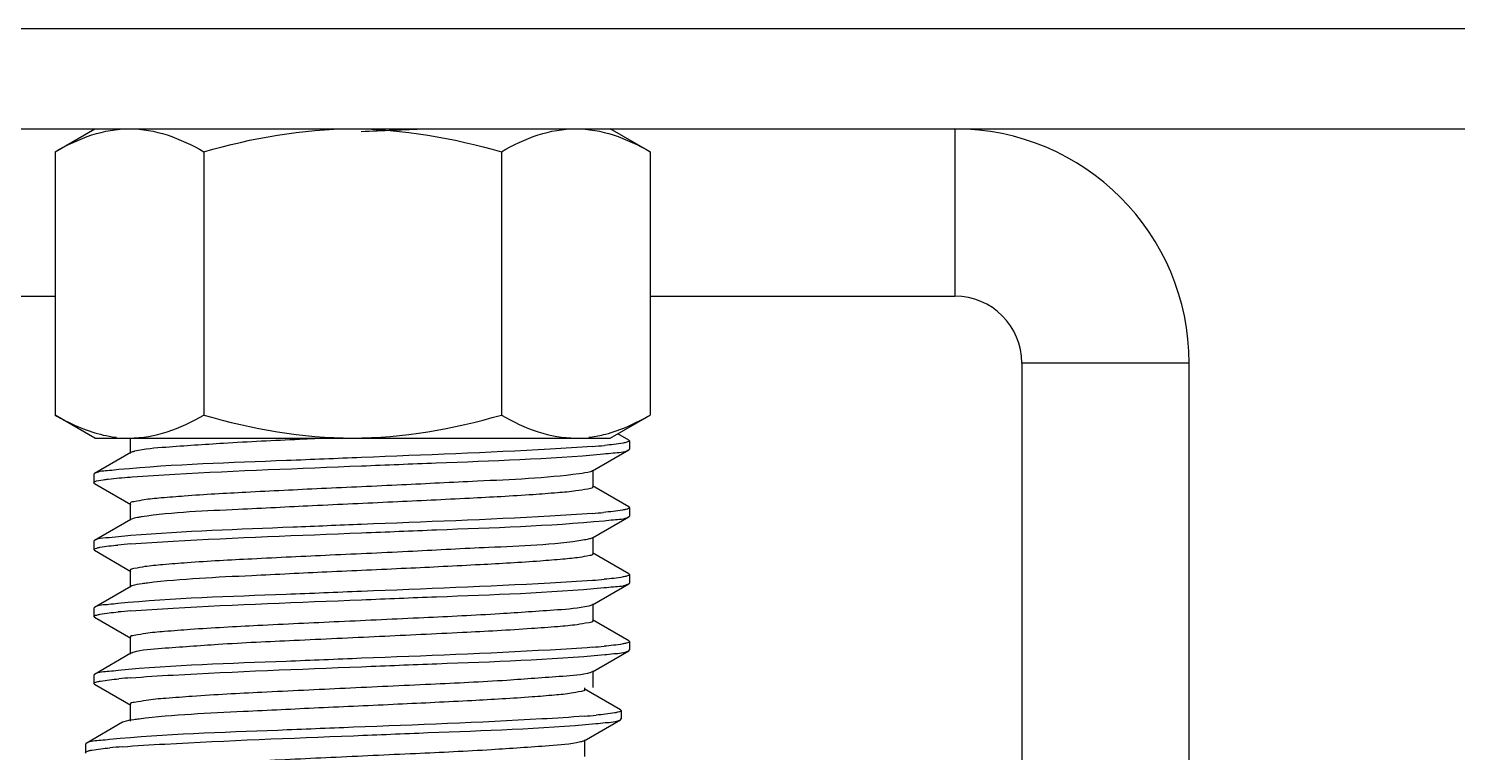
# Model space of a CAD drawing. Extents: x -1396510 to 1250330, y -1892470 to 1623980.
# Drawn here: x -1160447.9 to -1160244.6, y -61426.7 to -61323.8 of the extents above; entities that cross this region are included whole.
import ezdxf

# ---------------------------------------------------------------- set-up
doc = ezdxf.new("R2010")
doc.units = 0
doc.header["$LTSCALE"] = 1000
doc.header["$MEASUREMENT"] = 0
doc.layers.add('BZ', color=2, linetype='Continuous')

msp = doc.modelspace()

# ---------------------------------------------------------------- linework, layer by layer
at = {"linetype": 'Continuous'}
for p, q in [((-1161138.15, -61323.8), (-1159665.38, -61323.8)), ((-1161138.15, -61338.05), (-1159665.38, -61338.05)), ((-1160487.44, -61338.05), (-1160316.09, -61338.05)), ((-1160444.08, -61341.32), (-1160438.41, -61338.05)), ((-1160438.41, -61338.05), (-1160365.12, -61338.05)), ((-1160359.45, -61341.32), (-1160365.12, -61338.05)), ((-1160316.09, -61338.05), (-1160316.09, -61361.85)), ((-1160444.08, -61341.32), (-1160444.08, -61378.76)), ((-1160422.92, -61341.32), (-1160422.92, -61378.76)), ((-1160380.61, -61341.32), (-1160380.61, -61378.76)), ((-1160359.45, -61341.32), (-1160359.45, -61378.76)), ((-1160487.44, -61361.85), (-1160444.08, -61361.85)), ((-1160359.45, -61361.85), (-1160316.09, -61361.85)), ((-1160306.57, -61371.37), (-1160306.57, -61592.01)), ((-1160282.77, -61371.37), (-1160306.57, -61371.37)), ((-1160282.77, -61592.01), (-1160282.77, -61371.37)), ((-1160438.41, -61382.03), (-1160444.08, -61378.76)), ((-1160365.12, -61382.03), (-1160359.45, -61378.76)), ((-1160362.49, -61382.31), (-1160364.05, -61381.41)), ((-1160433.41, -61382.03), (-1160433.41, -61384.2)), ((-1160362.49, -61382.31), (-1160362.4, -61382.41)), ((-1160362.4, -61382.41), (-1160362.4, -61383.6)), ((-1160433.3, -61384.08), (-1160438.47, -61387.07)), ((-1160367.66, -61386.7), (-1160362.49, -61383.71)), ((-1160362.49, -61383.71), (-1160362.4, -61383.61)), ((-1160438.47, -61387.07), (-1160438.56, -61387.17)), ((-1160438.56, -61387.17), (-1160438.56, -61388.36)), ((-1160433.4, -61387.57), (-1160433.13, -61387.55)), ((-1160367.56, -61388.96), (-1160367.56, -61386.58)), ((-1160438.47, -61388.47), (-1160438.56, -61388.36)), ((-1160438.47, -61388.47), (-1160433.3, -61391.46)), ((-1160362.49, -61391.83), (-1160367.66, -61388.84)), ((-1160433.41, -61391.34), (-1160433.41, -61393.72)), ((-1160433.3, -61393.6), (-1160438.47, -61396.59)), ((-1160367.66, -61396.22), (-1160362.49, -61393.23)), ((-1160362.49, -61391.83), (-1160362.4, -61391.93)), ((-1160362.49, -61393.23), (-1160362.4, -61393.12)), ((-1160362.4, -61391.93), (-1160362.4, -61393.12)), ((-1160438.47, -61396.59), (-1160438.56, -61396.69)), ((-1160438.56, -61396.69), (-1160438.56, -61397.88)), ((-1160367.56, -61398.48), (-1160367.56, -61396.1)), ((-1160438.47, -61397.99), (-1160438.56, -61397.88)), ((-1160438.47, -61397.99), (-1160433.3, -61400.98)), ((-1160362.49, -61401.35), (-1160367.66, -61398.36)), ((-1160433.41, -61400.86), (-1160433.41, -61403.24)), ((-1160362.49, -61401.35), (-1160362.4, -61401.45)), ((-1160362.4, -61401.45), (-1160362.4, -61402.64)), ((-1160433.3, -61403.12), (-1160438.47, -61406.11)), ((-1160433.16, -61403.05), (-1160433.3, -61403.12)), ((-1160367.66, -61405.74), (-1160362.49, -61402.75)), ((-1160362.49, -61402.75), (-1160362.4, -61402.64)), ((-1160367.56, -61408), (-1160367.56, -61405.62)), ((-1160438.47, -61406.11), (-1160438.56, -61406.21)), ((-1160438.56, -61406.21), (-1160438.56, -61407.4)), ((-1160438.47, -61407.51), (-1160438.56, -61407.4)), ((-1160438.47, -61407.51), (-1160433.3, -61410.5)), ((-1160362.49, -61410.87), (-1160367.66, -61407.88)), ((-1160433.41, -61410.38), (-1160433.41, -61412.76)), ((-1160362.49, -61410.87), (-1160362.4, -61410.97)), ((-1160362.4, -61410.97), (-1160362.4, -61412.16)), ((-1160433.3, -61412.64), (-1160438.47, -61415.63)), ((-1160367.66, -61415.26), (-1160362.49, -61412.27)), ((-1160362.49, -61412.27), (-1160362.4, -61412.16)), ((-1160438.47, -61415.63), (-1160438.56, -61415.73)), ((-1160438.56, -61415.73), (-1160438.56, -61416.92)), ((-1160367.66, -61415.26), (-1160367.85, -61415.34)), ((-1160367.56, -61417.52), (-1160367.56, -61415.14)), ((-1160438.47, -61417.03), (-1160438.56, -61416.92)), ((-1160438.47, -61417.03), (-1160433.3, -61420.02)), ((-1160363.67, -61420.68), (-1160368.84, -61417.69)), ((-1160368.73, -61417.81), (-1160368.73, -61417.54)), ((-1160433.41, -61419.9), (-1160433.41, -61422.28)), ((-1160368.84, -61425.07), (-1160363.67, -61422.08)), ((-1160363.67, -61420.68), (-1160363.58, -61420.78)), ((-1160363.67, -61422.08), (-1160363.58, -61421.97)), ((-1160363.58, -61420.78), (-1160363.58, -61421.97)), ((-1160434.48, -61422.45), (-1160439.65, -61425.44)), ((-1160434.33, -61422.38), (-1160434.48, -61422.45)), ((-1160439.65, -61425.44), (-1160439.74, -61425.54)), ((-1160439.74, -61425.54), (-1160439.74, -61426.73)), ((-1160368.73, -61427.33), (-1160368.73, -61424.95)), ((-1160439.65, -61426.84), (-1160439.74, -61426.73))]:
    msp.add_line(p, q, dxfattribs=at)
at = {"color": 7}
msp.add_line((-1160438.41, -61382.03), (-1160365.12, -61382.03), dxfattribs=at)
at = {"linetype": 'Continuous'}
for centre, radius, start, end in [((-1160316.09, -61371.37), 33.32, 0, 90), ((-1160316.09, -61371.37), 9.52, 0, 90), ((-1160433.45, -61365.57), 16.46, 262.5985, 263.3661), ((-1160370.08, -61365.57), 16.46, 276.6339, 277.4033), ((-1160375.92, -61276.74), 106.8, 274.4562, 275.3759), ((-1160431.6, -61388.88), 5.11, 103.4604, 104.3304), ((-1160376.23, -61282.48), 110.59, 274.4593, 275.2731), ((-1160425.24, -61501.21), 104.44, 94.4466, 95.4488), ((-1160376.02, -61294.6), 107.98, 274.4571, 275.3429), ((-1160425.18, -61511.5), 105.21, 94.4523, 95.4224), ((-1160376.04, -61303.87), 108.23, 274.4571, 275.3372), ((-1160368.57, -61413.26), 2.2, 287.9093, 289.044), ((-1160424.97, -61523.53), 107.73, 94.4567, 95.35), ((-1160377.19, -61313.93), 107.98, 274.4571, 275.3429), ((-1160426.36, -61530.82), 105.21, 94.4523, 95.4224)]:
    msp.add_arc(centre, radius, start, end, dxfattribs=at)
for points, knots in [([(-1160444.08, -61341.32), (-1160442.42, -61340.36), (-1160439.04, -61338.72), (-1160435.3, -61338.05), (-1160433.5, -61338.05)], [0, 0, 0, 0, 0.514931, 1, 1, 1, 1]), ([(-1160433.5, -61338.05), (-1160431.69, -61338.05), (-1160427.96, -61338.72), (-1160424.58, -61340.36), (-1160422.92, -61341.32)], [0, 0, 0, 0, 0.485069, 1, 1, 1, 1]), ([(-1160380.61, -61341.32), (-1160378.95, -61340.36), (-1160375.58, -61338.72), (-1160371.84, -61338.05), (-1160370.03, -61338.05)], [0, 0, 0, 0, 0.514931, 1, 1, 1, 1]), ([(-1160370.03, -61338.05), (-1160368.23, -61338.05), (-1160364.49, -61338.72), (-1160361.11, -61340.36), (-1160359.45, -61341.32)], [0, 0, 0, 0, 0.485069, 1, 1, 1, 1]), ([(-1160444.08, -61378.76), (-1160443.39, -61379.15), (-1160440.73, -61380.58), (-1160437.8, -61381.61), (-1160435.57, -61381.89)], [0, 0, 0, 0, 0.26074, 1, 1, 1, 1]), ([(-1160433.5, -61382.03), (-1160431.69, -61382.03), (-1160427.96, -61381.35), (-1160424.58, -61379.72), (-1160422.92, -61378.76)], [0, 0, 0, 0, 0.485069, 1, 1, 1, 1]), ([(-1160380.61, -61378.76), (-1160378.95, -61379.72), (-1160375.58, -61381.35), (-1160371.84, -61382.03), (-1160370.03, -61382.03)], [0, 0, 0, 0, 0.514931, 1, 1, 1, 1]), ([(-1160367.96, -61381.89), (-1160367.23, -61381.8), (-1160364.25, -61381.21), (-1160361.45, -61379.91), (-1160359.45, -61378.76)], [0, 0, 0, 0, 0.241319, 1, 1, 1, 1]), ([(-1160404.95, -61382.03), (-1160406.41, -61382.1), (-1160411.48, -61382.33), (-1160419.28, -61382.7), (-1160427.09, -61383.26), (-1160431.34, -61383.56), (-1160432.79, -61383.91)], [0.5736107, 0.5736107, 0.5736107, 0.5736107, 0.6403849, 0.8060766, 0.931494, 1, 1, 1, 1]), ([(-1160367.62, -61383.22), (-1160369.64, -61383.38), (-1160380.59, -61384.04), (-1160391.55, -61384.44), (-1160400.48, -61384.79)], [0, 0, 0, 0, 0.184509, 1, 1, 1, 1]), ([(-1160362.78, -61382.63), (-1160362.95, -61382.67), (-1160363.98, -61382.89), (-1160365.03, -61382.99), (-1160365.91, -61383.07)], [0, 0, 0, 0, 0.159053, 1, 1, 1, 1]), ([(-1160362.41, -61382.41), (-1160362.4, -61382.46), (-1160362.56, -61382.57), (-1160362.69, -61382.6), (-1160362.78, -61382.63)], [0, 0, 0, 0, 0.319254, 1, 1, 1, 1]), ([(-1160400.48, -61384.79), (-1160404.04, -61384.94), (-1160415.55, -61385.43), (-1160427.08, -61385.77), (-1160435.01, -61386.52)], [0, 0, 0, 0, 0.308784, 1, 1, 1, 1]), ([(-1160432.87, -61383.93), (-1160432.96, -61383.95), (-1160433.1, -61383.99), (-1160433.25, -61384.05), (-1160433.3, -61384.08)], [0, 0, 0, 0, 0.585672, 1, 1, 1, 1]), ([(-1160400.48, -61385.98), (-1160396.95, -61385.84), (-1160385.48, -61385.36), (-1160373.99, -61385.01), (-1160366.07, -61384.28)], [0, 0, 0, 0, 0.307895, 1, 1, 1, 1]), ([(-1160366.07, -61384.28), (-1160365.61, -61384.23), (-1160364.43, -61384.07), (-1160363.14, -61384.08), (-1160362.5, -61383.71)], [0, 0, 0, 0, 0.380051, 1, 1, 1, 1]), ([(-1160435.01, -61386.52), (-1160435.46, -61386.56), (-1160436.6, -61386.72), (-1160437.84, -61386.71), (-1160438.47, -61387.07)], [0, 0, 0, 0, 0.379378, 1, 1, 1, 1]), ([(-1160437.25, -61387.97), (-1160437.01, -61387.93), (-1160435.73, -61387.76), (-1160434.44, -61387.65), (-1160433.4, -61387.57)], [0, 0, 0, 0, 0.190958, 1, 1, 1, 1]), ([(-1160369.54, -61387.11), (-1160374.34, -61387.75), (-1160382.78, -61388.08), (-1160394.99, -61388.72), (-1160405.98, -61389.2), (-1160416.27, -61389.71), (-1160423.93, -61390.13), (-1160428.67, -61390.52), (-1160431.22, -61390.74), (-1160432.43, -61391.01), (-1160433.41, -61391.15), (-1160433.41, -61391.34)], [0, 0, 0, 0, 0.226556, 0.394464, 0.573122, 0.741029, 0.877994, 0.929534, 0.967621, 0.99116, 1, 1, 1, 1]), ([(-1160433.13, -61387.55), (-1160431.11, -61387.39), (-1160420.23, -61386.74), (-1160409.35, -61386.34), (-1160400.48, -61385.98)], [0, 0, 0, 0, 0.186017, 1, 1, 1, 1]), ([(-1160367.66, -61386.7), (-1160367.74, -61386.75), (-1160368.35, -61386.96), (-1160368.99, -61387.03), (-1160369.54, -61387.11)], [0, 0, 0, 0, 0.140461, 1, 1, 1, 1]), ([(-1160438.56, -61388.36), (-1160438.56, -61388.32), (-1160438.11, -61388), (-1160437.67, -61388.03), (-1160437.25, -61387.97)], [0, 0, 0, 0, 0.092798, 1, 1, 1, 1]), ([(-1160367.58, -61389.02), (-1160367.75, -61389.21), (-1160368.67, -61389.32), (-1160370.27, -61389.62), (-1160372.92, -61389.84), (-1160377.94, -61390.23), (-1160385.76, -61390.64), (-1160396.2, -61391.15), (-1160407.18, -61391.63), (-1160419.11, -61392.28), (-1160427.27, -61392.56), (-1160431.84, -61393.25)], [0, 0, 0, 0, 0.011937, 0.038615, 0.07957, 0.133598, 0.274096, 0.443272, 0.620779, 0.785256, 1, 1, 1, 1]), ([(-1160367.56, -61388.96), (-1160367.56, -61388.97), (-1160367.56, -61388.99), (-1160367.57, -61389.01), (-1160367.58, -61389.02)], [0, 0, 0, 0, 0.463467, 1, 1, 1, 1]), ([(-1160431.84, -61393.25), (-1160432.01, -61393.28), (-1160432.5, -61393.37), (-1160433.02, -61393.44), (-1160433.3, -61393.6)], [0, 0, 0, 0, 0.353551, 1, 1, 1, 1]), ([(-1160367.64, -61392.74), (-1160369.65, -61392.9), (-1160380.6, -61393.56), (-1160391.55, -61393.96), (-1160400.48, -61394.31)], [0, 0, 0, 0, 0.184619, 1, 1, 1, 1]), ([(-1160362.85, -61392.17), (-1160363.02, -61392.21), (-1160364.09, -61392.42), (-1160365.17, -61392.52), (-1160366.07, -61392.6)], [0, 0, 0, 0, 0.163149, 1, 1, 1, 1]), ([(-1160365.96, -61393.78), (-1160365.52, -61393.74), (-1160364.38, -61393.58), (-1160363.12, -61393.59), (-1160362.5, -61393.23)], [0, 0, 0, 0, 0.379419, 1, 1, 1, 1]), ([(-1160362.41, -61391.93), (-1160362.41, -61391.99), (-1160362.59, -61392.1), (-1160362.74, -61392.14), (-1160362.85, -61392.17)], [0, 0, 0, 0, 0.312916, 1, 1, 1, 1]), ([(-1160433.34, -61397.08), (-1160431.32, -61396.92), (-1160420.38, -61396.26), (-1160409.42, -61395.86), (-1160400.48, -61395.5)], [0, 0, 0, 0, 0.184504, 1, 1, 1, 1]), ([(-1160400.48, -61394.31), (-1160403.74, -61394.44), (-1160414.68, -61394.9), (-1160425.63, -61395.29), (-1160433.29, -61395.89)], [0, 0, 0, 0, 0.297814, 1, 1, 1, 1]), ([(-1160400.48, -61395.5), (-1160396.93, -61395.36), (-1160385.42, -61394.87), (-1160373.89, -61394.53), (-1160365.96, -61393.78)], [0, 0, 0, 0, 0.308711, 1, 1, 1, 1]), ([(-1160438.56, -61397.88), (-1160438.56, -61397.84), (-1160438.4, -61397.73), (-1160438.27, -61397.7), (-1160438.17, -61397.67)], [0, 0, 0, 0, 0.319044, 1, 1, 1, 1]), ([(-1160433.29, -61395.89), (-1160434.48, -61395.98), (-1160436.17, -61396.22), (-1160437.99, -61396.31), (-1160438.47, -61396.59)], [0, 0, 0, 0, 0.683777, 1, 1, 1, 1]), ([(-1160438.17, -61397.67), (-1160438.02, -61397.62), (-1160437.02, -61397.42), (-1160436.01, -61397.32), (-1160435.16, -61397.24)], [0, 0, 0, 0, 0.160861, 1, 1, 1, 1]), ([(-1160368.76, -61396.51), (-1160373.25, -61397.28), (-1160381.46, -61397.49), (-1160393.5, -61398.18), (-1160404.76, -61398.67), (-1160415.43, -61399.19), (-1160423.43, -61399.61), (-1160428.41, -61400.01), (-1160431.1, -61400.24), (-1160432.37, -61400.52), (-1160433.41, -61400.66), (-1160433.41, -61400.86)], [0, 0, 0, 0, 0.210773, 0.377666, 0.558838, 0.731273, 0.873076, 0.926648, 0.966309, 0.990838, 1, 1, 1, 1]), ([(-1160367.66, -61396.22), (-1160367.79, -61396.29), (-1160368.16, -61396.4), (-1160368.53, -61396.47), (-1160368.76, -61396.51)], [0, 0, 0, 0, 0.374139, 1, 1, 1, 1]), ([(-1160367.56, -61398.48), (-1160367.56, -61398.66), (-1160368.5, -61398.81), (-1160369.69, -61399.07), (-1160372.17, -61399.29), (-1160376.8, -61399.67), (-1160384.28, -61400.09), (-1160394.38, -61400.59), (-1160405.22, -61401.06), (-1160417.5, -61401.69), (-1160426.04, -61402.05), (-1160430.96, -61402.65)], [0, 0, 0, 0, 0.008683, 0.031763, 0.069103, 0.119686, 0.254361, 0.420111, 0.597552, 0.765912, 1, 1, 1, 1]), ([(-1160362.79, -61401.67), (-1160362.96, -61401.72), (-1160364.01, -61401.93), (-1160365.07, -61402.03), (-1160365.96, -61402.11)], [0, 0, 0, 0, 0.159502, 1, 1, 1, 1]), ([(-1160362.41, -61401.45), (-1160362.41, -61401.5), (-1160362.56, -61401.61), (-1160362.69, -61401.64), (-1160362.79, -61401.67)], [0, 0, 0, 0, 0.318137, 1, 1, 1, 1]), ([(-1160400.48, -61403.83), (-1160404.07, -61403.98), (-1160415.63, -61404.47), (-1160427.21, -61404.8), (-1160435.16, -61405.57)], [0, 0, 0, 0, 0.309919, 1, 1, 1, 1]), ([(-1160430.96, -61402.65), (-1160431.21, -61402.68), (-1160431.95, -61402.79), (-1160432.7, -61402.88), (-1160433.16, -61403.05)], [0, 0, 0, 0, 0.341642, 1, 1, 1, 1]), ([(-1160367.63, -61402.26), (-1160369.64, -61402.42), (-1160380.59, -61403.08), (-1160391.55, -61403.48), (-1160400.48, -61403.83)], [0, 0, 0, 0, 0.184538, 1, 1, 1, 1]), ([(-1160400.48, -61405.02), (-1160396.93, -61404.88), (-1160385.42, -61404.39), (-1160373.9, -61404.05), (-1160365.97, -61403.3)], [0, 0, 0, 0, 0.308641, 1, 1, 1, 1]), ([(-1160365.97, -61403.3), (-1160365.53, -61403.26), (-1160364.38, -61403.1), (-1160363.13, -61403.11), (-1160362.5, -61402.75)], [0, 0, 0, 0, 0.379512, 1, 1, 1, 1]), ([(-1160435.16, -61405.57), (-1160435.58, -61405.61), (-1160436.68, -61405.76), (-1160437.87, -61405.76), (-1160438.47, -61406.11)], [0, 0, 0, 0, 0.378482, 1, 1, 1, 1]), ([(-1160368.17, -61405.91), (-1160369.63, -61406.26), (-1160373.88, -61406.56), (-1160381.69, -61407.12), (-1160392.05, -61407.61), (-1160403.53, -61408.14), (-1160414.58, -61408.66), (-1160422.92, -61409.1), (-1160428.14, -61409.51), (-1160430.98, -61409.74), (-1160432.31, -61410.04), (-1160433.41, -61410.17), (-1160433.41, -61410.38)], [0, 0, 0, 0, 0.068576, 0.194029, 0.359725, 0.543506, 0.720761, 0.867753, 0.923531, 0.964877, 0.99049, 1, 1, 1, 1]), ([(-1160433.35, -61406.6), (-1160431.33, -61406.44), (-1160420.38, -61405.78), (-1160409.42, -61405.38), (-1160400.48, -61405.02)], [0, 0, 0, 0, 0.184493, 1, 1, 1, 1]), ([(-1160367.66, -61405.74), (-1160367.73, -61405.78), (-1160367.9, -61405.84), (-1160368.07, -61405.89), (-1160368.17, -61405.91)], [0, 0, 0, 0, 0.406881, 1, 1, 1, 1]), ([(-1160438.56, -61407.4), (-1160438.56, -61407.36), (-1160438.4, -61407.25), (-1160438.27, -61407.21), (-1160438.17, -61407.19)], [0, 0, 0, 0, 0.318595, 1, 1, 1, 1]), ([(-1160438.17, -61407.19), (-1160438.01, -61407.14), (-1160437, -61406.94), (-1160435.98, -61406.84), (-1160435.12, -61406.75)], [0, 0, 0, 0, 0.160696, 1, 1, 1, 1]), ([(-1160367.56, -61408), (-1160367.56, -61408.21), (-1160368.68, -61408.34), (-1160370.05, -61408.65), (-1160372.96, -61408.88), (-1160378.3, -61409.29), (-1160386.81, -61409.74), (-1160398.04, -61410.27), (-1160409.64, -61410.81), (-1160419.98, -61411.28), (-1160427.6, -61411.89), (-1160431.69, -61412.13), (-1160433.01, -61412.52)], [0, 0, 0, 0, 0.009703, 0.035887, 0.07813, 0.135078, 0.284815, 0.464601, 0.649729, 0.81476, 0.937049, 1, 1, 1, 1]), ([(-1160367.63, -61411.78), (-1160369.64, -61411.93), (-1160380.59, -61412.6), (-1160391.55, -61413), (-1160400.48, -61413.35)], [0, 0, 0, 0, 0.184553, 1, 1, 1, 1]), ([(-1160362.84, -61411.2), (-1160363.01, -61411.25), (-1160364.04, -61411.45), (-1160365.09, -61411.55), (-1160365.97, -61411.63)], [0, 0, 0, 0, 0.163341, 1, 1, 1, 1]), ([(-1160362.41, -61410.97), (-1160362.41, -61411.03), (-1160362.59, -61411.14), (-1160362.73, -61411.17), (-1160362.84, -61411.2)], [0, 0, 0, 0, 0.314295, 1, 1, 1, 1]), ([(-1160400.48, -61413.35), (-1160404.06, -61413.5), (-1160415.61, -61413.99), (-1160427.18, -61414.32), (-1160435.12, -61415.08)], [0, 0, 0, 0, 0.309586, 1, 1, 1, 1]), ([(-1160433.01, -61412.52), (-1160433.07, -61412.54), (-1160433.17, -61412.57), (-1160433.26, -61412.62), (-1160433.3, -61412.64)], [0, 0, 0, 0, 0.569522, 1, 1, 1, 1]), ([(-1160400.48, -61414.54), (-1160396.92, -61414.4), (-1160385.39, -61413.91), (-1160373.85, -61413.57), (-1160365.91, -61412.82)], [0, 0, 0, 0, 0.309073, 1, 1, 1, 1]), ([(-1160365.91, -61412.82), (-1160365.48, -61412.78), (-1160364.35, -61412.62), (-1160363.12, -61412.63), (-1160362.5, -61412.27)], [0, 0, 0, 0, 0.379133, 1, 1, 1, 1]), ([(-1160435.12, -61415.08), (-1160435.55, -61415.13), (-1160436.65, -61415.28), (-1160437.86, -61415.28), (-1160438.47, -61415.63)], [0, 0, 0, 0, 0.378727, 1, 1, 1, 1]), ([(-1160367.89, -61415.35), (-1160369.17, -61415.77), (-1160373.21, -61415.98), (-1160380.76, -61416.61), (-1160391.1, -61417.07), (-1160402.72, -61417.62), (-1160414.01, -61418.15), (-1160422.59, -61418.6), (-1160427.96, -61419.02), (-1160430.89, -61419.24), (-1160432.28, -61419.56), (-1160433.41, -61419.68), (-1160433.41, -61419.9)], [0, 0, 0, 0, 0.061098, 0.182334, 0.347135, 0.532706, 0.713328, 0.863975, 0.921317, 0.963856, 0.990226, 1, 1, 1, 1]), ([(-1160433.34, -61416.12), (-1160431.32, -61415.96), (-1160420.38, -61415.3), (-1160409.42, -61414.9), (-1160400.48, -61414.54)], [0, 0, 0, 0, 0.184541, 1, 1, 1, 1]), ([(-1160438.56, -61416.92), (-1160438.56, -61416.87), (-1160438.39, -61416.76), (-1160438.25, -61416.73), (-1160438.14, -61416.7)], [0, 0, 0, 0, 0.315177, 1, 1, 1, 1]), ([(-1160438.14, -61416.7), (-1160437.97, -61416.65), (-1160436.94, -61416.45), (-1160435.89, -61416.35), (-1160435.01, -61416.26)], [0, 0, 0, 0, 0.16229, 1, 1, 1, 1]), ([(-1160368.73, -61417.81), (-1160368.73, -61417.99), (-1160369.68, -61418.13), (-1160370.86, -61418.4), (-1160373.35, -61418.62), (-1160377.97, -61419), (-1160385.46, -61419.42), (-1160395.55, -61419.91), (-1160406.4, -61420.39), (-1160418.67, -61421.02), (-1160427.21, -61421.38), (-1160432.14, -61421.98)], [0, 0, 0, 0, 0.008683, 0.031763, 0.069103, 0.119686, 0.254361, 0.420111, 0.597552, 0.765912, 1, 1, 1, 1]), ([(-1160432.14, -61421.98), (-1160432.39, -61422.01), (-1160433.13, -61422.11), (-1160433.88, -61422.21), (-1160434.33, -61422.38)], [0, 0, 0, 0, 0.341642, 1, 1, 1, 1]), ([(-1160368.8, -61421.58), (-1160370.82, -61421.74), (-1160381.76, -61422.41), (-1160392.72, -61422.81), (-1160401.66, -61423.16)], [0, 0, 0, 0, 0.184538, 1, 1, 1, 1]), ([(-1160367.15, -61422.63), (-1160366.7, -61422.59), (-1160365.56, -61422.43), (-1160364.3, -61422.44), (-1160363.67, -61422.08)], [0, 0, 0, 0, 0.379512, 1, 1, 1, 1]), ([(-1160363.97, -61421), (-1160364.13, -61421.04), (-1160365.18, -61421.26), (-1160366.24, -61421.36), (-1160367.14, -61421.44)], [0, 0, 0, 0, 0.159502, 1, 1, 1, 1]), ([(-1160363.58, -61420.78), (-1160363.58, -61420.83), (-1160363.74, -61420.94), (-1160363.87, -61420.97), (-1160363.97, -61421)], [0, 0, 0, 0, 0.318137, 1, 1, 1, 1]), ([(-1160401.66, -61423.16), (-1160405.24, -61423.3), (-1160416.8, -61423.8), (-1160428.39, -61424.13), (-1160436.34, -61424.9)], [0, 0, 0, 0, 0.309919, 1, 1, 1, 1]), ([(-1160401.66, -61424.35), (-1160398.11, -61424.21), (-1160386.6, -61423.72), (-1160375.07, -61423.38), (-1160367.15, -61422.63)], [0, 0, 0, 0, 0.308641, 1, 1, 1, 1]), ([(-1160436.34, -61424.9), (-1160436.76, -61424.94), (-1160437.85, -61425.09), (-1160439.04, -61425.09), (-1160439.65, -61425.44)], [0, 0, 0, 0, 0.378482, 1, 1, 1, 1]), ([(-1160439.35, -61426.51), (-1160439.19, -61426.47), (-1160438.18, -61426.26), (-1160437.16, -61426.16), (-1160436.3, -61426.08)], [0, 0, 0, 0, 0.160696, 1, 1, 1, 1]), ([(-1160369.35, -61425.24), (-1160370.81, -61425.59), (-1160375.05, -61425.88), (-1160382.87, -61426.45), (-1160393.22, -61426.93), (-1160404.71, -61427.46), (-1160415.76, -61427.99), (-1160424.1, -61428.43), (-1160429.32, -61428.84), (-1160432.15, -61429.06), (-1160433.49, -61429.37), (-1160434.58, -61429.5), (-1160434.58, -61429.71)], [0, 0, 0, 0, 0.068576, 0.194029, 0.359725, 0.543506, 0.720761, 0.867753, 0.923531, 0.964877, 0.99049, 1, 1, 1, 1]), ([(-1160434.52, -61425.93), (-1160432.51, -61425.77), (-1160421.56, -61425.11), (-1160410.6, -61424.71), (-1160401.66, -61424.35)], [0, 0, 0, 0, 0.184493, 1, 1, 1, 1]), ([(-1160368.84, -61425.07), (-1160368.9, -61425.1), (-1160369.07, -61425.17), (-1160369.25, -61425.22), (-1160369.35, -61425.24)], [0, 0, 0, 0, 0.406881, 1, 1, 1, 1]), ([(-1160439.74, -61426.73), (-1160439.74, -61426.68), (-1160439.58, -61426.58), (-1160439.45, -61426.54), (-1160439.35, -61426.51)], [0, 0, 0, 0, 0.318595, 1, 1, 1, 1])]:
    msp.add_open_spline(points, degree=3, knots=knots, dxfattribs=at)
for points in [[(-1160422.92, -61341.32), (-1160416.07, -61339.34), (-1160408.9, -61338.05), (-1160401.77, -61338.05)], [(-1160401.77, -61338.05), (-1160394.63, -61338.05), (-1160387.47, -61339.34), (-1160380.61, -61341.32)], [(-1160400.54, -61338.42), (-1160397.51, -61338.3), (-1160394.48, -61338.17), (-1160391.46, -61338.05)], [(-1160422.92, -61378.76), (-1160416.07, -61380.74), (-1160408.9, -61382.03), (-1160401.77, -61382.03)], [(-1160401.77, -61382.03), (-1160394.63, -61382.03), (-1160387.47, -61380.74), (-1160380.61, -61378.76)]]:
    msp.add_open_spline(points, degree=3, dxfattribs=at)
at = {"layer": 'BZ'}
msp.add_line((-1163240.98, -61338.05), (-1153705.59, -61338.05), dxfattribs=at)

doc.saveas('drawing.dxf')
